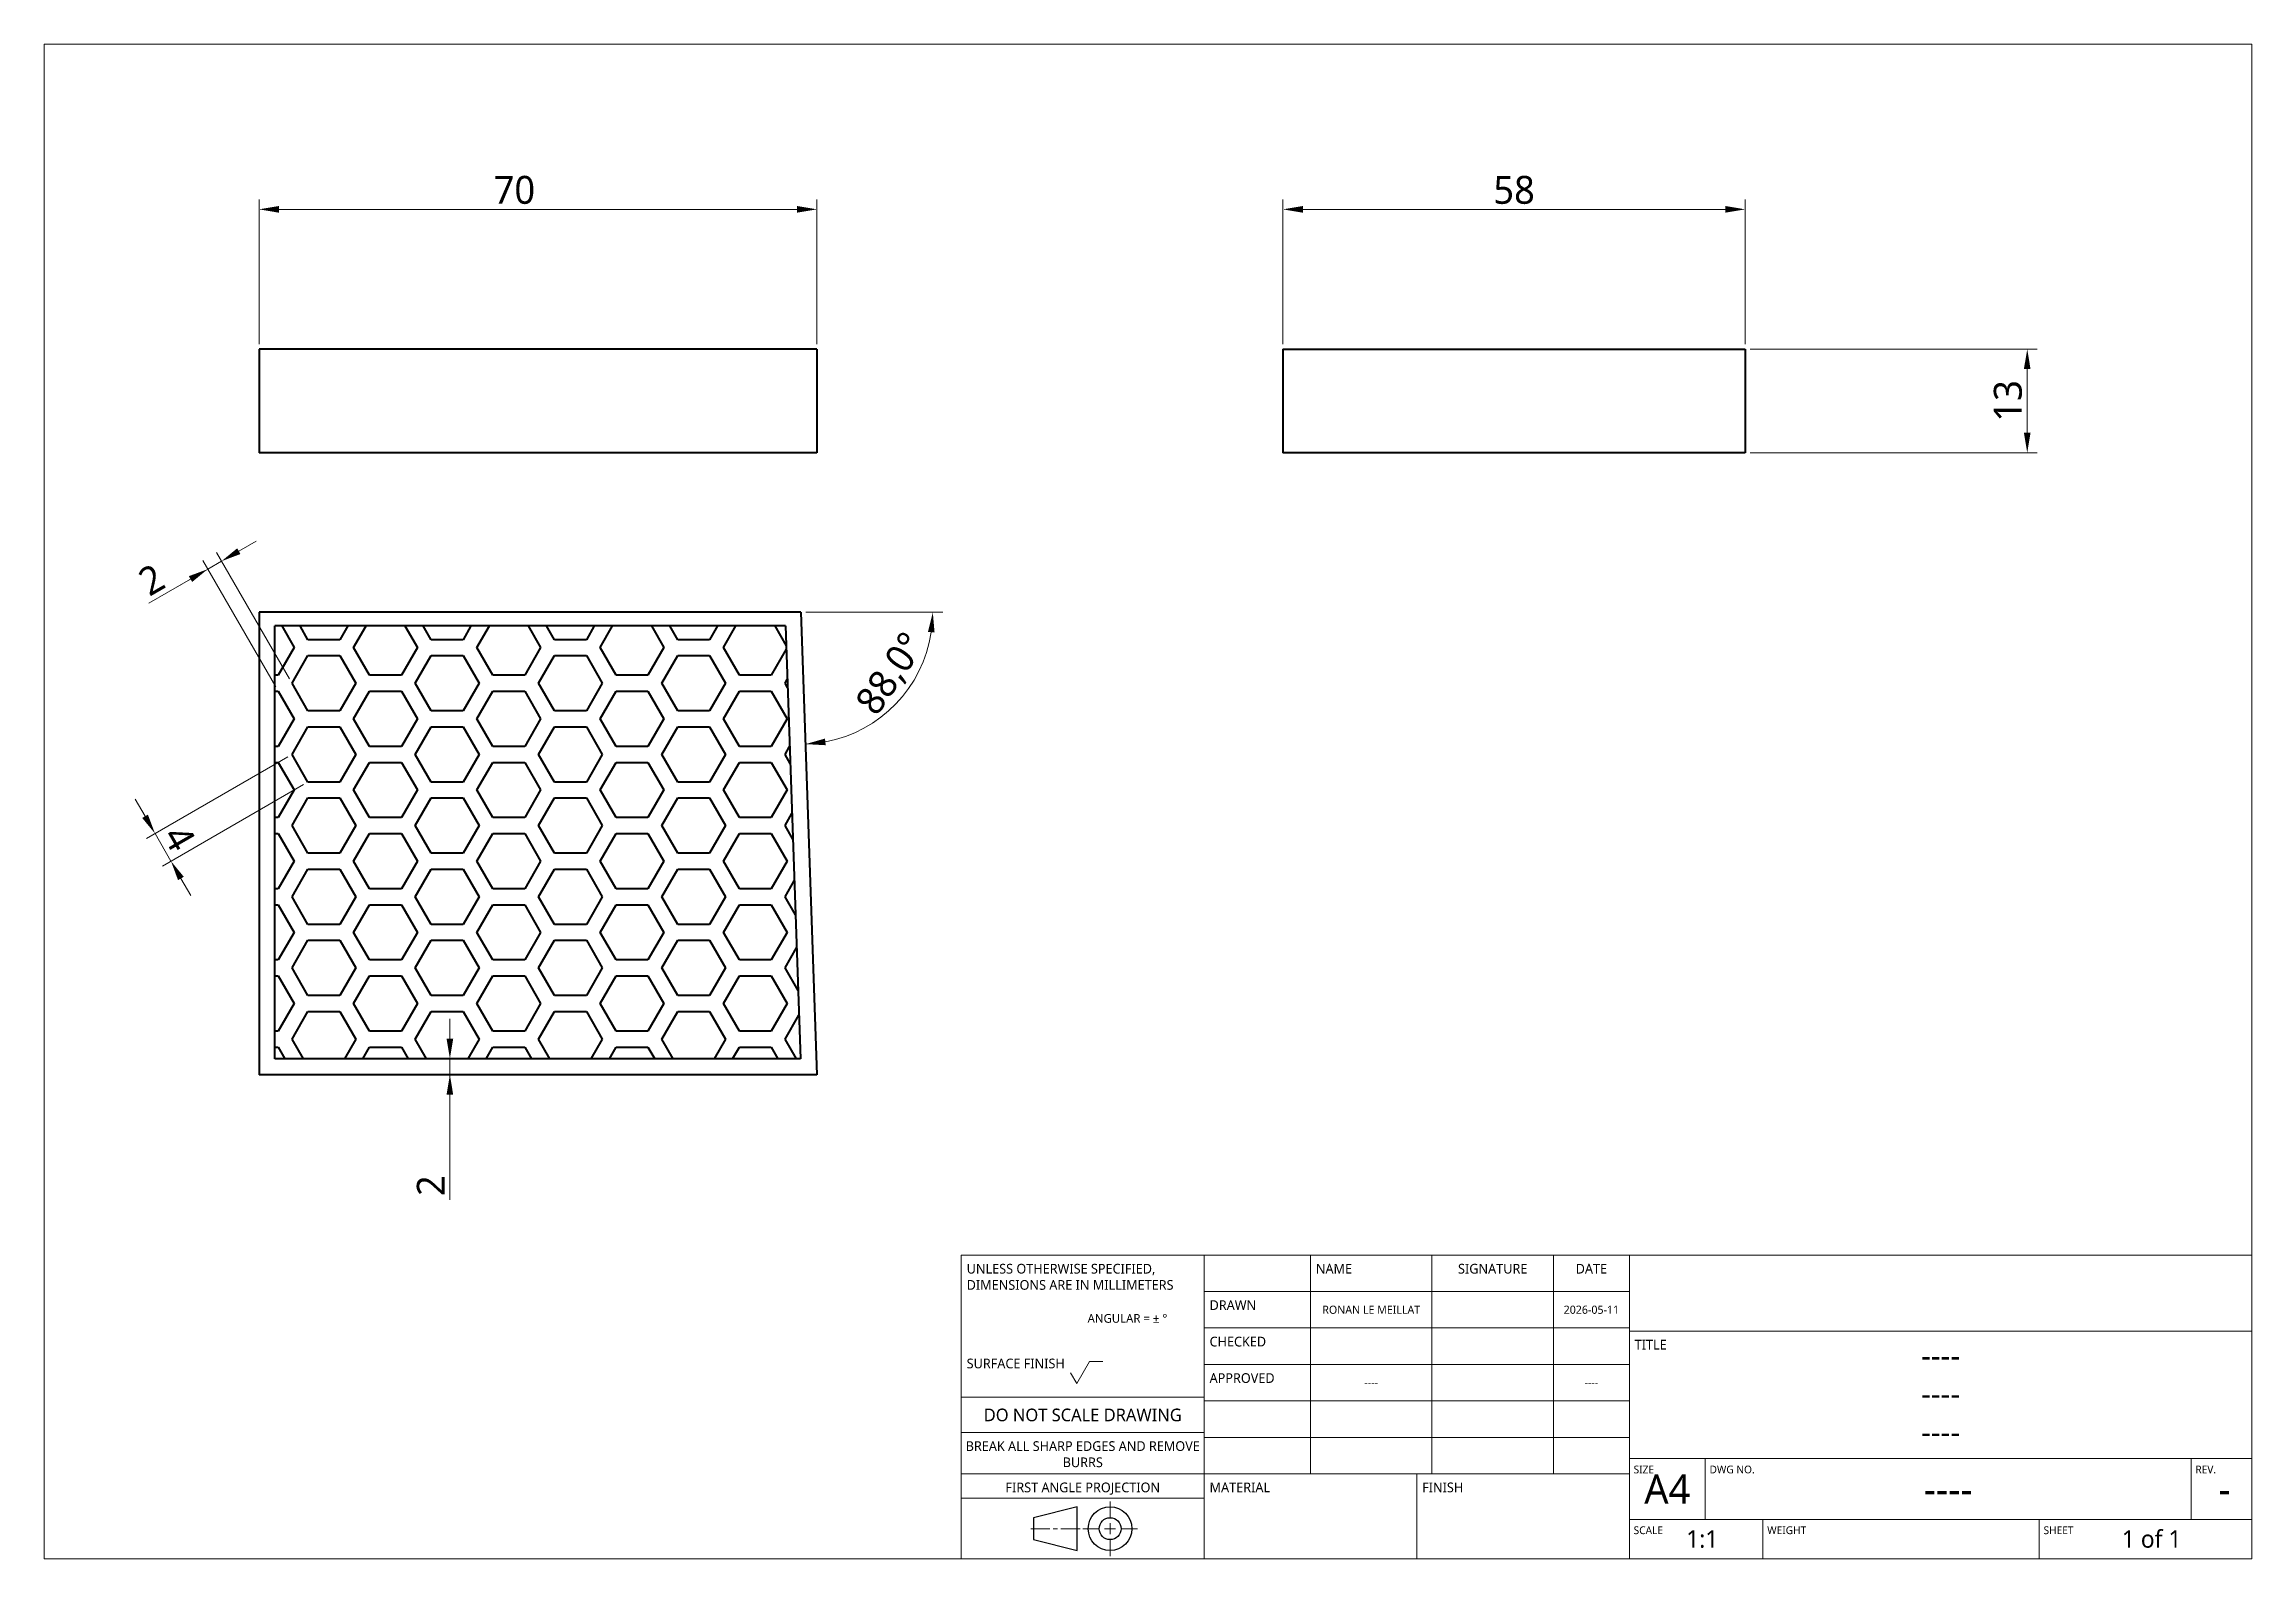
# Model space of a CAD drawing. Header units: millimetres. Extents: x 20 to 297, y 10 to 200.
import ezdxf

# ---------------------------------------------------------------- set-up
doc = ezdxf.new("R2010")
doc.units = ezdxf.units.MM
doc.header["$LTSCALE"] = 12.7
doc.header["$MEASUREMENT"] = 0
doc.header["$PDMODE"] = 33
doc.header["$PDSIZE"] = 1
for name, color, linetype, lineweight in [('ANNOTATION_TEXT', 7, 'Continuous', 25), ('BORDER_FRAME', 7, 'Continuous', 15), ('TITLE_BLOCK', 7, 'Continuous', 15), ('Visible', 7, 'Continuous', 40)]:
    doc.layers.add(name, color=color, linetype=linetype, lineweight=lineweight)
doc.styles.add('Onshape-Standard', font='NotoSans-Regular.ttf')
doc.styles.add('Onshape-Standard-Dimension', font='')
doc.styles.add('Onshape-Standard-Fields', font='')
doc.styles.get('Onshape-Standard-Dimension').set_extended_font_data('Noto Sans')
doc.styles.get('Onshape-Standard-Fields').set_extended_font_data('Noto Sans')
doc.dimstyles.new('Onshape-ISO-25$0', dxfattribs={"dimtxt": 3.5, "dimasz": 2.5, "dimexe": 1.25, "dimexo": 0.625, "dimtad": 1, "dimtxsty": 'Onshape-Standard-Dimension', "dimcen": 2.5, "dimclrd": 7, "dimclre": 7, "dimclrt": 7, "dimadec": 1, "dimazin": 0, "dimtfac": 1, "dimtmove": 0, "dimatfit": 3, "dimfxl": 1, "dimlwd": 13, "dimlwe": 13, "dimarcsym": 0})
doc.dimstyles.new('Onshape-ISO-25$2', dxfattribs={"dimtxt": 3.5, "dimasz": 2.5, "dimexe": 1.25, "dimexo": 0.625, "dimtad": 1, "dimtxsty": 'Onshape-Standard-Dimension', "dimcen": 2.5, "dimclrd": 7, "dimclre": 7, "dimclrt": 7, "dimadec": 1, "dimazin": 0, "dimtfac": 1, "dimtmove": 0, "dimatfit": 3, "dimfxl": 1, "dimlwd": 13, "dimlwe": 13, "dimarcsym": 0})

# ---------------------------------------------------------------- blocks, each defined once
blk = doc.blocks.new('*D1')
at = {"layer": 'ANNOTATION_TEXT', "color": 7, "lineweight": 13}
for p, q in [((46.96, 162.37), (46.96, 180.53)), ((116.96, 162.37), (116.96, 180.53)), ((114.46, 179.28), (49.46, 179.28))]:
    blk.add_line(p, q, dxfattribs=at)
at = {"layer": 'ANNOTATION_TEXT', "color": 7}
for points in [[(49.46, 179.7), (49.46, 178.86), (46.96, 179.28)], [(114.46, 178.86), (114.46, 179.7), (116.96, 179.28)]]:
    blk.add_solid(points, dxfattribs=at)
at = {"layer": 'Defpoints', "color": 0}
for p in [(46.96, 179.28), (46.96, 179.28), (46.96, 161.75), (116.96, 161.75)]:
    blk.add_point(p, dxfattribs=at)
at = {"layer": 'ANNOTATION_TEXT', "color": 7, "insert": (79, 181.7), "char_height": 3.5, "attachment_point": 5, "style": 'Onshape-Standard-Dimension'}
blk.add_mtext('70', dxfattribs=at)
blk = doc.blocks.new('*D2')
at = {"layer": 'ANNOTATION_TEXT', "color": 7, "lineweight": 13}
for p, q in [((175.43, 162.37), (175.43, 180.53)), ((233.43, 162.37), (233.43, 180.53)), ((177.93, 179.28), (230.93, 179.28))]:
    blk.add_line(p, q, dxfattribs=at)
at = {"layer": 'ANNOTATION_TEXT', "color": 7}
for points in [[(177.93, 179.7), (177.93, 178.86), (175.43, 179.28)], [(230.93, 178.86), (230.93, 179.7), (233.43, 179.28)]]:
    blk.add_solid(points, dxfattribs=at)
at = {"layer": 'Defpoints', "color": 0}
for p in [(233.43, 179.28), (233.43, 179.28), (175.43, 161.75), (233.43, 161.75)]:
    blk.add_point(p, dxfattribs=at)
at = {"layer": 'ANNOTATION_TEXT', "color": 7, "insert": (204.43, 181.7), "char_height": 3.5, "attachment_point": 5, "style": 'Onshape-Standard-Dimension'}
blk.add_mtext('58', dxfattribs=at)
blk = doc.blocks.new('*D3')
at = {"layer": 'ANNOTATION_TEXT', "color": 7, "lineweight": 13}
for p, q in [((234.06, 161.75), (270.07, 161.75)), ((268.82, 159.25), (268.82, 151.25)), ((234.06, 148.75), (270.07, 148.75))]:
    blk.add_line(p, q, dxfattribs=at)
at = {"layer": 'ANNOTATION_TEXT', "color": 7}
for points in [[(269.23, 159.25), (268.4, 159.25), (268.82, 161.75)], [(268.4, 151.25), (269.23, 151.25), (268.82, 148.75)]]:
    blk.add_solid(points, dxfattribs=at)
at = {"layer": 'Defpoints', "color": 0}
for p in [(233.43, 161.75), (233.43, 148.75), (268.82, 148.75), (268.82, 148.75)]:
    blk.add_point(p, dxfattribs=at)
at = {"layer": 'ANNOTATION_TEXT', "color": 7, "insert": (266.4, 155.25), "char_height": 3.5, "attachment_point": 5, "rotation": 90, "style": 'Onshape-Standard-Dimension'}
blk.add_mtext('13', dxfattribs=at)
blk = doc.blocks.new('*D4')
at = {"layer": 'ANNOTATION_TEXT', "color": 7, "lineweight": 13}
blk.add_line((115.58, 128.73), (132.75, 128.73), dxfattribs=at)
blk.add_arc((114.96, 128.73), 16.54, 280.6441, 351.3309, dxfattribs=at)
at = {"layer": 'ANNOTATION_TEXT', "color": 7}
for points in [[(131.72, 126.21), (130.89, 126.27), (131.5, 128.73)], [(117.97, 112.89), (118.06, 112.06), (115.53, 112.2)]]:
    blk.add_solid(points, dxfattribs=at)
at = {"layer": 'Defpoints', "color": 0}
for p in [(46.96, 128.73), (114.96, 128.73), (114.96, 128.73), (123.55, 114.6), (116.96, 70.73)]:
    blk.add_point(p, dxfattribs=at)
at = {"layer": 'ANNOTATION_TEXT', "color": 7, "insert": (126.37, 120.92), "char_height": 3.5, "attachment_point": 5, "rotation": 55.6275, "style": 'Onshape-Standard-Dimension'}
blk.add_mtext('88,0%%d', dxfattribs=at)
blk = doc.blocks.new('*D5')
at = {"layer": 'ANNOTATION_TEXT', "color": 7, "lineweight": 13}
for p, q in [((50.56, 110.6), (32.83, 100.36)), ((32.66, 103.15), (31.41, 105.31)), ((52.56, 107.13), (34.83, 96.89)), ((35.91, 97.52), (33.91, 100.98)), ((37.16, 95.35), (38.41, 93.19))]:
    blk.add_line(p, q, dxfattribs=at)
at = {"layer": 'ANNOTATION_TEXT', "color": 7}
for points in [[(32.3, 102.94), (33.02, 103.35), (33.91, 100.98)], [(37.52, 95.56), (36.8, 95.14), (35.91, 97.52)]]:
    blk.add_solid(points, dxfattribs=at)
at = {"layer": 'Defpoints', "color": 0}
for p in [(51.1, 110.91), (53.1, 107.44), (33.91, 100.98), (33.91, 100.98)]:
    blk.add_point(p, dxfattribs=at)
at = {"layer": 'ANNOTATION_TEXT', "color": 7, "insert": (36.97, 100.44), "char_height": 3.5, "attachment_point": 5, "rotation": 300, "style": 'Onshape-Standard-Dimension'}
blk.add_mtext('4', dxfattribs=at)
blk = doc.blocks.new('*D6')
at = {"layer": 'ANNOTATION_TEXT', "color": 7, "lineweight": 13}
for p, q in [((50.79, 120.38), (41.63, 136.23)), ((44.42, 136.4), (46.59, 137.65)), ((40.53, 134.15), (33.12, 129.87)), ((49.06, 119.38), (39.9, 135.23)), ((42.26, 135.15), (40.53, 134.15)), ((38.36, 132.9), (36.2, 131.65))]:
    blk.add_line(p, q, dxfattribs=at)
at = {"layer": 'ANNOTATION_TEXT', "color": 7}
for points in [[(44.22, 136.76), (44.63, 136.04), (42.26, 135.15)], [(38.57, 132.54), (38.15, 133.26), (40.53, 134.15)]]:
    blk.add_solid(points, dxfattribs=at)
at = {"layer": 'Defpoints', "color": 0}
for p in [(40.53, 134.15), (40.53, 134.15), (51.1, 119.84), (49.37, 118.84)]:
    blk.add_point(p, dxfattribs=at)
at = {"layer": 'ANNOTATION_TEXT', "color": 7, "insert": (33.46, 132.83), "char_height": 3.5, "attachment_point": 5, "rotation": 30, "style": 'Onshape-Standard-Dimension'}
blk.add_mtext('2', dxfattribs=at)
blk = doc.blocks.new('*D7')
at = {"layer": 'ANNOTATION_TEXT', "color": 7, "lineweight": 13}
for p, q in [((70.91, 75.23), (70.91, 77.73)), ((70.28, 72.73), (69.66, 72.73)), ((70.91, 72.73), (70.91, 70.73)), ((70.28, 70.73), (69.66, 70.73)), ((70.91, 70.73), (70.91, 55.03)), ((70.91, 68.23), (70.91, 65.73))]:
    blk.add_line(p, q, dxfattribs=at)
at = {"layer": 'ANNOTATION_TEXT', "color": 7}
for points in [[(70.49, 75.23), (71.32, 75.23), (70.91, 72.73)], [(71.32, 68.23), (70.49, 68.23), (70.91, 70.73)]]:
    blk.add_solid(points, dxfattribs=at)
at = {"layer": 'Defpoints', "color": 0}
for p in [(70.91, 72.73), (70.91, 70.73), (70.91, 70.73), (70.91, 70.73)]:
    blk.add_point(p, dxfattribs=at)
at = {"layer": 'ANNOTATION_TEXT', "color": 7, "insert": (68.51, 56.81), "char_height": 3.5, "attachment_point": 5, "rotation": 90, "style": 'Onshape-Standard-Dimension'}
blk.add_mtext('2', dxfattribs=at)

msp = doc.modelspace()

# ---------------------------------------------------------------- linework, layer by layer
at = {"layer": 'BORDER_FRAME'}
for p, q in [((20, 10), (20, 200)), ((20, 200), (297, 200)), ((297, 200), (297, 10)), ((297, 10), (20, 10))]:
    msp.add_line(p, q, dxfattribs=at)
at = {"layer": 'TITLE_BLOCK'}
for p, q in [((135.075, 10), (135.075, 48.1)), ((135.075, 48.1), (165.555, 48.1)), ((165.555, 10), (165.555, 48.1)), ((165.555, 48.1), (218.895, 48.1)), ((178.89, 20.668), (178.89, 48.1)), ((194.13, 20.668), (194.13, 48.1)), ((209.37, 20.668), (209.37, 48.1)), ((218.895, 10), (218.895, 48.1)), ((218.895, 48.1), (297, 48.1)), ((165.555, 43.528), (218.895, 43.528)), ((165.555, 38.956), (218.895, 38.956)), ((218.895, 38.575), (297, 38.575)), ((148.791, 33.317), (149.553, 31.997)), ((149.553, 31.997), (151.153, 34.769)), ((151.153, 34.769), (152.83, 34.769)), ((165.555, 34.384), (218.895, 34.384)), ((135.075, 30.269), (165.555, 30.269)), ((165.555, 29.812), (218.895, 29.812)), ((135.075, 25.85), (165.555, 25.85)), ((165.555, 25.24), (218.895, 25.24)), ((218.895, 22.573), (297, 22.573)), ((228.42, 14.953), (228.42, 22.573)), ((289.38, 14.953), (289.38, 22.573)), ((135.075, 20.668), (165.555, 20.668)), ((165.555, 20.668), (218.895, 20.668)), ((192.225, 10), (192.225, 20.668)), ((135.075, 17.62), (165.555, 17.62)), ((218.895, 14.953), (297, 14.953)), ((235.659, 10), (235.659, 14.953)), ((270.33, 10), (270.33, 14.953)), ((135.075, 10), (165.555, 10))]:
    msp.add_line(p, q, dxfattribs=at)
at = {"layer": 'TITLE_BLOCK', "lineweight": 15}
for p, q in [((153.744, 15.151), (153.744, 17.209)), ((153.744, 14.465), (153.744, 13.094)), ((146.2, 13.78), (143.8, 13.78)), ((147.16, 13.78), (146.612, 13.78)), ((147.572, 13.78), (149.972, 13.78)), ((152.372, 13.78), (150.315, 13.78)), ((154.43, 13.78), (153.058, 13.78)), ((153.744, 12.408), (153.744, 10.351)), ((155.116, 13.78), (157.173, 13.78))]:
    msp.add_line(p, q, dxfattribs=at)
at = {"layer": 'TITLE_BLOCK', "lineweight": 30}
for p, q in [((149.629, 16.523), (144.143, 15.151)), ((144.143, 15.151), (144.143, 12.408)), ((149.629, 11.036), (149.629, 16.523)), ((144.143, 12.408), (149.629, 11.036))]:
    msp.add_line(p, q, dxfattribs=at)
for radius in [2.743, 1.372]:
    msp.add_circle((153.744, 13.78), radius, dxfattribs=at)
at = {"layer": 'Visible'}
for p, q in [((116.958, 161.749), (46.958, 161.749)), ((46.958, 161.749), (46.958, 148.749)), ((116.958, 161.749), (116.958, 148.749)), ((175.432, 161.749), (233.432, 161.749)), ((175.432, 161.749), (175.432, 148.749)), ((233.432, 161.749), (233.432, 148.749)), ((116.958, 148.749), (46.958, 148.749)), ((233.432, 148.749), (175.432, 148.749)), ((114.958, 128.731), (46.958, 128.731)), ((46.958, 128.731), (46.958, 70.731)), ((114.958, 128.731), (116.958, 70.731)), ((48.958, 72.731), (48.958, 127.016)), ((113.016, 127.016), (48.958, 127.016)), ((49.801, 127.016), (51.369, 124.3)), ((53.101, 125.3), (52.111, 127.016)), ((57.101, 125.3), (53.101, 125.3)), ((58.092, 127.016), (57.101, 125.3)), ((58.833, 124.3), (60.401, 127.016)), ((65.266, 127.016), (66.833, 124.3)), ((68.565, 125.3), (67.575, 127.016)), ((72.565, 125.3), (68.565, 125.3)), ((73.556, 127.016), (72.565, 125.3)), ((74.297, 124.3), (75.865, 127.016)), ((80.73, 127.016), (82.297, 124.3)), ((84.029, 125.3), (83.039, 127.016)), ((88.029, 125.3), (84.029, 125.3)), ((89.02, 127.016), (88.029, 125.3)), ((89.762, 124.3), (91.329, 127.016)), ((96.194, 127.016), (97.762, 124.3)), ((99.494, 125.3), (98.503, 127.016)), ((103.494, 125.3), (99.494, 125.3)), ((104.484, 127.016), (103.494, 125.3)), ((105.226, 124.3), (106.793, 127.016)), ((111.658, 127.016), (113.102, 124.514)), ((113.016, 127.016), (114.888, 72.731)), ((51.369, 124.3), (49.369, 120.836)), ((51.101, 119.836), (53.101, 123.3)), ((53.101, 123.3), (57.101, 123.3)), ((57.101, 123.3), (59.101, 119.836)), ((60.833, 120.836), (58.833, 124.3)), ((66.833, 124.3), (64.833, 120.836)), ((66.565, 119.836), (68.565, 123.3)), ((68.565, 123.3), (72.565, 123.3)), ((72.565, 123.3), (74.565, 119.836)), ((76.297, 120.836), (74.297, 124.3)), ((82.297, 124.3), (80.297, 120.836)), ((82.029, 119.836), (84.029, 123.3)), ((84.029, 123.3), (88.029, 123.3)), ((88.029, 123.3), (90.029, 119.836)), ((91.762, 120.836), (89.762, 124.3)), ((97.762, 124.3), (95.762, 120.836)), ((97.494, 119.836), (99.494, 123.3)), ((99.494, 123.3), (103.494, 123.3)), ((103.494, 123.3), (105.494, 119.836)), ((107.226, 120.836), (105.226, 124.3)), ((113.116, 124.11), (111.226, 120.836)), ((49.369, 120.836), (48.958, 120.836)), ((53.101, 116.372), (51.101, 119.836)), ((59.101, 119.836), (57.101, 116.372)), ((64.833, 120.836), (60.833, 120.836)), ((68.565, 116.372), (66.565, 119.836)), ((74.565, 119.836), (72.565, 116.372)), ((80.297, 120.836), (76.297, 120.836)), ((84.029, 116.372), (82.029, 119.836)), ((90.029, 119.836), (88.029, 116.372)), ((95.762, 120.836), (91.762, 120.836)), ((99.494, 116.372), (97.494, 119.836)), ((105.494, 119.836), (103.494, 116.372)), ((111.226, 120.836), (107.226, 120.836)), ((112.958, 119.836), (113.246, 120.335)), ((113.283, 119.273), (112.958, 119.836)), ((48.958, 118.836), (49.369, 118.836)), ((49.369, 118.836), (51.369, 115.372)), ((57.101, 116.372), (53.101, 116.372)), ((58.833, 115.372), (60.833, 118.836)), ((60.833, 118.836), (64.833, 118.836)), ((64.833, 118.836), (66.833, 115.372)), ((72.565, 116.372), (68.565, 116.372)), ((74.297, 115.372), (76.297, 118.836)), ((76.297, 118.836), (80.297, 118.836)), ((80.297, 118.836), (82.297, 115.372)), ((88.029, 116.372), (84.029, 116.372)), ((89.762, 115.372), (91.762, 118.836)), ((91.762, 118.836), (95.762, 118.836)), ((95.762, 118.836), (97.762, 115.372)), ((103.494, 116.372), (99.494, 116.372)), ((105.226, 115.372), (107.226, 118.836)), ((107.226, 118.836), (111.226, 118.836)), ((111.226, 118.836), (113.226, 115.372)), ((51.369, 115.372), (49.369, 111.908)), ((51.101, 110.908), (53.101, 114.372)), ((53.101, 114.372), (57.101, 114.372)), ((57.101, 114.372), (59.101, 110.908)), ((60.833, 111.908), (58.833, 115.372)), ((66.833, 115.372), (64.833, 111.908)), ((66.565, 110.908), (68.565, 114.372)), ((68.565, 114.372), (72.565, 114.372)), ((72.565, 114.372), (74.565, 110.908)), ((76.297, 111.908), (74.297, 115.372)), ((82.297, 115.372), (80.297, 111.908)), ((82.029, 110.908), (84.029, 114.372)), ((84.029, 114.372), (88.029, 114.372)), ((88.029, 114.372), (90.029, 110.908)), ((91.762, 111.908), (89.762, 115.372)), ((97.762, 115.372), (95.762, 111.908)), ((97.494, 110.908), (99.494, 114.372)), ((99.494, 114.372), (103.494, 114.372)), ((103.494, 114.372), (105.494, 110.908)), ((107.226, 111.908), (105.226, 115.372)), ((113.226, 115.372), (111.226, 111.908)), ((49.369, 111.908), (48.958, 111.908)), ((53.101, 107.444), (51.101, 110.908)), ((59.101, 110.908), (57.101, 107.444)), ((64.833, 111.908), (60.833, 111.908)), ((68.565, 107.444), (66.565, 110.908)), ((74.565, 110.908), (72.565, 107.444)), ((80.297, 111.908), (76.297, 111.908)), ((84.029, 107.444), (82.029, 110.908)), ((90.029, 110.908), (88.029, 107.444)), ((95.762, 111.908), (91.762, 111.908)), ((99.494, 107.444), (97.494, 110.908)), ((105.494, 110.908), (103.494, 107.444)), ((111.226, 111.908), (107.226, 111.908)), ((112.958, 110.908), (113.537, 111.91)), ((113.61, 109.778), (112.958, 110.908)), ((48.958, 109.908), (49.369, 109.908)), ((49.369, 109.908), (51.369, 106.444)), ((58.833, 106.444), (60.833, 109.908)), ((60.833, 109.908), (64.833, 109.908)), ((64.833, 109.908), (66.833, 106.444)), ((74.297, 106.444), (76.297, 109.908)), ((76.297, 109.908), (80.297, 109.908)), ((80.297, 109.908), (82.297, 106.444)), ((89.762, 106.444), (91.762, 109.908)), ((91.762, 109.908), (95.762, 109.908)), ((95.762, 109.908), (97.762, 106.444)), ((105.226, 106.444), (107.226, 109.908)), ((107.226, 109.908), (111.226, 109.908)), ((111.226, 109.908), (113.226, 106.444)), ((51.369, 106.444), (49.369, 102.98)), ((51.101, 101.98), (53.101, 105.444)), ((57.101, 107.444), (53.101, 107.444)), ((53.101, 105.444), (57.101, 105.444)), ((57.101, 105.444), (59.101, 101.98)), ((60.833, 102.98), (58.833, 106.444)), ((66.833, 106.444), (64.833, 102.98)), ((66.565, 101.98), (68.565, 105.444)), ((72.565, 107.444), (68.565, 107.444)), ((68.565, 105.444), (72.565, 105.444)), ((72.565, 105.444), (74.565, 101.98)), ((76.297, 102.98), (74.297, 106.444)), ((82.297, 106.444), (80.297, 102.98)), ((82.029, 101.98), (84.029, 105.444)), ((88.029, 107.444), (84.029, 107.444)), ((84.029, 105.444), (88.029, 105.444)), ((88.029, 105.444), (90.029, 101.98)), ((91.762, 102.98), (89.762, 106.444)), ((97.762, 106.444), (95.762, 102.98)), ((97.494, 101.98), (99.494, 105.444)), ((103.494, 107.444), (99.494, 107.444)), ((99.494, 105.444), (103.494, 105.444)), ((103.494, 105.444), (105.494, 101.98)), ((107.226, 102.98), (105.226, 106.444)), ((113.226, 106.444), (111.226, 102.98)), ((49.369, 102.98), (48.958, 102.98)), ((64.833, 102.98), (60.833, 102.98)), ((80.297, 102.98), (76.297, 102.98)), ((95.762, 102.98), (91.762, 102.98)), ((111.226, 102.98), (107.226, 102.98)), ((112.958, 101.98), (113.827, 103.485)), ((48.958, 100.98), (49.369, 100.98)), ((49.369, 100.98), (51.369, 97.516)), ((53.101, 98.516), (51.101, 101.98)), ((59.101, 101.98), (57.101, 98.516)), ((58.833, 97.516), (60.833, 100.98)), ((60.833, 100.98), (64.833, 100.98)), ((64.833, 100.98), (66.833, 97.516)), ((68.565, 98.516), (66.565, 101.98)), ((74.565, 101.98), (72.565, 98.516)), ((74.297, 97.516), (76.297, 100.98)), ((76.297, 100.98), (80.297, 100.98)), ((80.297, 100.98), (82.297, 97.516)), ((84.029, 98.516), (82.029, 101.98)), ((90.029, 101.98), (88.029, 98.516)), ((89.762, 97.516), (91.762, 100.98)), ((91.762, 100.98), (95.762, 100.98)), ((95.762, 100.98), (97.762, 97.516)), ((99.494, 98.516), (97.494, 101.98)), ((105.494, 101.98), (103.494, 98.516)), ((105.226, 97.516), (107.226, 100.98)), ((107.226, 100.98), (111.226, 100.98)), ((111.226, 100.98), (113.226, 97.516)), ((113.937, 100.283), (112.958, 101.98)), ((51.369, 97.516), (49.369, 94.051)), ((57.101, 98.516), (53.101, 98.516)), ((60.833, 94.051), (58.833, 97.516)), ((66.833, 97.516), (64.833, 94.051)), ((72.565, 98.516), (68.565, 98.516)), ((76.297, 94.051), (74.297, 97.516)), ((82.297, 97.516), (80.297, 94.051)), ((88.029, 98.516), (84.029, 98.516)), ((91.762, 94.051), (89.762, 97.516)), ((97.762, 97.516), (95.762, 94.051)), ((103.494, 98.516), (99.494, 98.516)), ((107.226, 94.051), (105.226, 97.516)), ((113.226, 97.516), (111.226, 94.051)), ((51.101, 93.051), (53.101, 96.516)), ((53.101, 96.516), (57.101, 96.516)), ((57.101, 96.516), (59.101, 93.051)), ((66.565, 93.051), (68.565, 96.516)), ((68.565, 96.516), (72.565, 96.516)), ((72.565, 96.516), (74.565, 93.051)), ((82.029, 93.051), (84.029, 96.516)), ((84.029, 96.516), (88.029, 96.516)), ((88.029, 96.516), (90.029, 93.051)), ((97.494, 93.051), (99.494, 96.516)), ((99.494, 96.516), (103.494, 96.516)), ((103.494, 96.516), (105.494, 93.051)), ((112.958, 93.051), (114.118, 95.06)), ((49.369, 94.051), (48.958, 94.051)), ((48.958, 92.051), (49.369, 92.051)), ((49.369, 92.051), (51.369, 88.587)), ((53.101, 89.587), (51.101, 93.051)), ((59.101, 93.051), (57.101, 89.587)), ((58.833, 88.587), (60.833, 92.051)), ((64.833, 94.051), (60.833, 94.051)), ((60.833, 92.051), (64.833, 92.051)), ((64.833, 92.051), (66.833, 88.587)), ((68.565, 89.587), (66.565, 93.051)), ((74.565, 93.051), (72.565, 89.587)), ((74.297, 88.587), (76.297, 92.051)), ((80.297, 94.051), (76.297, 94.051)), ((76.297, 92.051), (80.297, 92.051)), ((80.297, 92.051), (82.297, 88.587)), ((84.029, 89.587), (82.029, 93.051)), ((90.029, 93.051), (88.029, 89.587)), ((89.762, 88.587), (91.762, 92.051)), ((95.762, 94.051), (91.762, 94.051)), ((91.762, 92.051), (95.762, 92.051)), ((95.762, 92.051), (97.762, 88.587)), ((99.494, 89.587), (97.494, 93.051)), ((105.494, 93.051), (103.494, 89.587)), ((105.226, 88.587), (107.226, 92.051)), ((111.226, 94.051), (107.226, 94.051)), ((107.226, 92.051), (111.226, 92.051)), ((111.226, 92.051), (113.226, 88.587)), ((114.265, 90.787), (112.958, 93.051)), ((57.101, 89.587), (53.101, 89.587)), ((72.565, 89.587), (68.565, 89.587)), ((88.029, 89.587), (84.029, 89.587)), ((103.494, 89.587), (99.494, 89.587)), ((51.369, 88.587), (49.369, 85.123)), ((51.101, 84.123), (53.101, 87.587)), ((53.101, 87.587), (57.101, 87.587)), ((57.101, 87.587), (59.101, 84.123)), ((60.833, 85.123), (58.833, 88.587)), ((66.833, 88.587), (64.833, 85.123)), ((66.565, 84.123), (68.565, 87.587)), ((68.565, 87.587), (72.565, 87.587)), ((72.565, 87.587), (74.565, 84.123)), ((76.297, 85.123), (74.297, 88.587)), ((82.297, 88.587), (80.297, 85.123)), ((82.029, 84.123), (84.029, 87.587)), ((84.029, 87.587), (88.029, 87.587)), ((88.029, 87.587), (90.029, 84.123)), ((91.762, 85.123), (89.762, 88.587)), ((97.762, 88.587), (95.762, 85.123)), ((97.494, 84.123), (99.494, 87.587)), ((99.494, 87.587), (103.494, 87.587)), ((103.494, 87.587), (105.494, 84.123)), ((107.226, 85.123), (105.226, 88.587)), ((113.226, 88.587), (111.226, 85.123)), ((112.958, 84.123), (114.408, 86.635)), ((49.369, 85.123), (48.958, 85.123)), ((48.958, 83.123), (49.369, 83.123)), ((49.369, 83.123), (51.369, 79.659)), ((53.101, 80.659), (51.101, 84.123)), ((59.101, 84.123), (57.101, 80.659)), ((58.833, 79.659), (60.833, 83.123)), ((64.833, 85.123), (60.833, 85.123)), ((60.833, 83.123), (64.833, 83.123)), ((64.833, 83.123), (66.833, 79.659)), ((68.565, 80.659), (66.565, 84.123)), ((74.565, 84.123), (72.565, 80.659)), ((74.297, 79.659), (76.297, 83.123)), ((80.297, 85.123), (76.297, 85.123)), ((76.297, 83.123), (80.297, 83.123)), ((80.297, 83.123), (82.297, 79.659)), ((84.029, 80.659), (82.029, 84.123)), ((90.029, 84.123), (88.029, 80.659)), ((89.762, 79.659), (91.762, 83.123)), ((95.762, 85.123), (91.762, 85.123)), ((91.762, 83.123), (95.762, 83.123)), ((95.762, 83.123), (97.762, 79.659)), ((99.494, 80.659), (97.494, 84.123)), ((105.494, 84.123), (103.494, 80.659)), ((105.226, 79.659), (107.226, 83.123)), ((111.226, 85.123), (107.226, 85.123)), ((107.226, 83.123), (111.226, 83.123)), ((111.226, 83.123), (113.226, 79.659)), ((114.592, 81.292), (112.958, 84.123)), ((57.101, 80.659), (53.101, 80.659)), ((72.565, 80.659), (68.565, 80.659)), ((88.029, 80.659), (84.029, 80.659)), ((103.494, 80.659), (99.494, 80.659)), ((51.369, 79.659), (49.369, 76.195)), ((51.101, 75.195), (53.101, 78.659)), ((53.101, 78.659), (57.101, 78.659)), ((57.101, 78.659), (59.101, 75.195)), ((60.833, 76.195), (58.833, 79.659)), ((66.833, 79.659), (64.833, 76.195)), ((66.565, 75.195), (68.565, 78.659)), ((68.565, 78.659), (72.565, 78.659)), ((72.565, 78.659), (74.565, 75.195)), ((76.297, 76.195), (74.297, 79.659)), ((82.297, 79.659), (80.297, 76.195)), ((82.029, 75.195), (84.029, 78.659)), ((84.029, 78.659), (88.029, 78.659)), ((88.029, 78.659), (90.029, 75.195)), ((91.762, 76.195), (89.762, 79.659)), ((97.762, 79.659), (95.762, 76.195)), ((97.494, 75.195), (99.494, 78.659)), ((99.494, 78.659), (103.494, 78.659)), ((103.494, 78.659), (105.494, 75.195)), ((107.226, 76.195), (105.226, 79.659)), ((113.226, 79.659), (111.226, 76.195)), ((112.958, 75.195), (114.699, 78.21)), ((49.369, 76.195), (48.958, 76.195)), ((52.524, 72.731), (51.101, 75.195)), ((59.101, 75.195), (57.679, 72.731)), ((64.833, 76.195), (60.833, 76.195)), ((67.988, 72.731), (66.565, 75.195)), ((74.565, 75.195), (73.143, 72.731)), ((80.297, 76.195), (76.297, 76.195)), ((83.452, 72.731), (82.029, 75.195)), ((90.029, 75.195), (88.607, 72.731)), ((95.762, 76.195), (91.762, 76.195)), ((98.916, 72.731), (97.494, 75.195)), ((105.494, 75.195), (104.071, 72.731)), ((111.226, 76.195), (107.226, 76.195)), ((114.38, 72.731), (112.958, 75.195)), ((48.958, 74.195), (49.369, 74.195)), ((114.888, 72.731), (48.958, 72.731)), ((49.369, 74.195), (50.215, 72.731)), ((59.988, 72.731), (60.833, 74.195)), ((60.833, 74.195), (64.833, 74.195)), ((64.833, 74.195), (65.679, 72.731)), ((75.452, 72.731), (76.297, 74.195)), ((76.297, 74.195), (80.297, 74.195)), ((80.297, 74.195), (81.143, 72.731)), ((90.916, 72.731), (91.762, 74.195)), ((91.762, 74.195), (95.762, 74.195)), ((95.762, 74.195), (96.607, 72.731)), ((106.38, 72.731), (107.226, 74.195)), ((107.226, 74.195), (111.226, 74.195)), ((111.226, 74.195), (112.071, 72.731)), ((116.958, 70.731), (46.958, 70.731))]:
    msp.add_line(p, q, dxfattribs=at)

# ---------------------------------------------------------------- texts
at = {"layer": 'TITLE_BLOCK'}
for s, insert, char_height, width, attachment_point, style in [('UNLESS OTHERWISE SPECIFIED, DIMENSIONS ARE IN MILLIMETERS', (135.746, 47.003), 1.2192, 29.8704, 1, 'Onshape-Standard'), ('NAME', (179.561, 47.003), 1.2192, 14.9352, 1, 'Onshape-Standard'), ('SIGNATURE', (201.75, 47.003), 1.2192, 14.9352, 2, 'Onshape-Standard'), ('DATE', (214.132, 47.003), 1.2192, 9.3345, 2, 'Onshape-Standard'), ('DRAWN', (166.226, 42.431), 1.2192, 13.0683, 1, 'Onshape-Standard'), ('RONAN LE MEILLAT', (186.51, 41.242), 1.02413, 15.24, 5, 'Onshape-Standard-Fields'), ('2026-05-11', (214.132, 41.242), 1.0241, 9.525, 5, 'Onshape-Standard-Fields'), ('^JANGULAR = ± °^J', (150.919, 42.54), 1.09728, 14.9352, 1, 'Onshape-Standard'), ('CHECKED', (166.226, 37.859), 1.2192, 13.0683, 1, 'Onshape-Standard'), ('TITLE', (219.566, 37.478), 1.2192, 9.3345, 1, 'Onshape-Standard'), ('SURFACE FINISH', (135.746, 35.116), 1.2192, 14.9352, 1, 'Onshape-Standard'), ('APPROVED', (166.226, 33.287), 1.2192, 13.0683, 1, 'Onshape-Standard'), ('----', (257.947, 35.527), 2.9261, 70.485, 5, 'Onshape-Standard-Fields'), ('----', (186.51, 32.098), 1.0241, 15.24, 5, 'Onshape-Standard-Fields'), ('----', (214.132, 32.098), 1.0241, 9.525, 5, 'Onshape-Standard-Fields'), ('----', (257.947, 30.726), 2.9261, 70.485, 5, 'Onshape-Standard-Fields'), ('DO NOT SCALE DRAWING', (150.315, 28.843), 1.58496, 29.8704, 2, 'Onshape-Standard'), ('----', (257.947, 25.926), 2.9261, 70.485, 5, 'Onshape-Standard-Fields'), ('BREAK ALL SHARP EDGES AND REMOVE BURRS', (150.315, 24.752), 1.2192, 29.8704, 2, 'Onshape-Standard'), ('FIRST ANGLE PROJECTION', (150.315, 19.571), 1.2192, 29.8704, 2, 'Onshape-Standard'), ('MATERIAL', (166.226, 19.571), 1.2192, 26.1366, 1, 'Onshape-Standard'), ('FINISH', (192.896, 19.571), 1.2192, 26.1366, 1, 'Onshape-Standard'), ('SIZE', (219.431, 21.695), 0.9754, 9.3345, 1, 'Onshape-Standard'), ('A4', (223.657, 18.763), 3.6576, 9.525, 5, 'Onshape-Standard-Fields'), ('DWG NO.', (228.956, 21.695), 0.9754, 59.7408, 1, 'Onshape-Standard'), ('REV.', (289.916, 21.695), 0.9754, 7.4676, 1, 'Onshape-Standard'), ('----', (258.9, 18.763), 3.6576, 60.96, 5, 'Onshape-Standard-Fields'), ('-', (293.571, 18.763), 3.658, 6.858, 5, 'Onshape-Standard-Fields'), ('SCALE', (219.431, 14.075), 0.9754, 16.42872, 1, 'Onshape-Standard'), ('WEIGHT', (236.195, 14.075), 0.9754, 33.97758, 1, 'Onshape-Standard'), ('SHEET', (270.866, 14.075), 0.9754, 26.1366, 1, 'Onshape-Standard'), ('1:1', (228.039, 12.476), 2.1946, 15.24, 5, 'Onshape-Standard-Fields'), ('1 of 1', (284.427, 12.476), 2.1946, 25.146, 5, 'Onshape-Standard-Fields')]:
    msp.add_mtext(s, dxfattribs=dict(at, insert=insert, char_height=char_height, width=width, attachment_point=attachment_point, style=style))

# ---------------------------------------------------------------- dimensions: what is measured, and where the dimension line sits
at = {"layer": 'ANNOTATION_TEXT'}
for base, p1, p2, angle, picture, middle, dimtype in [((46.958, 179.281), (116.958, 161.749), (46.958, 161.749), 180, '*D1', (79.002, 179.281), 161), ((233.432, 179.281), (175.432, 161.749, 35), (233.432, 161.749, 35), 0, '*D2', (204.432, 179.281), 161), ((268.818, 148.749), (233.432, 161.749, 35), (233.432, 148.749, 35), 270, '*D3', (268.818, 155.249), 161), ((40.528, 134.15), (51.101, 119.836, -3.5), (49.369, 118.836, -3.5), 30, '*D6', (34.658, 130.761), 160), ((33.908, 100.981), (53.101, 107.444, -3.5), (51.101, 110.908, -3.5), 120, '*D5', (34.908, 99.249), 161), ((70.905, 70.731), (70.905, 72.731, 6.5), (70.905, 70.731, 6.5), 90, '*D7', (70.905, 56.807), 160)]:
    dim = msp.add_linear_dim(base=base, p1=p1, p2=p2, angle=angle, dimstyle='Onshape-ISO-25$0', override={"dimscale": 1, "dimlfac": 1, "dimlunit": 2, "dimpost": '', "dimtp": 0, "dimtm": 0}, dxfattribs=at)
    dim.commit()
    dim.dimension.update_dxf_attribs({"geometry": picture, "text_midpoint": middle, "dimtype": dimtype})
dim = msp.add_angular_dim_2l(base=(123.554, 114.602), line1=((114.958, 128.731, 6.5), (46.958, 128.731, 6.5)), line2=((114.958, 128.731, 6.5), (116.958, 70.731, 6.5)), dimstyle='Onshape-ISO-25$2', override={"dimscale": 1, "dimlfac": 1, "dimlunit": 2, "dimpost": '', "dimtdec": 0}, dxfattribs=at)
dim.commit()
dim.dimension.update_dxf_attribs({"geometry": '*D4', "text_midpoint": (128.608, 119.394), "dimtype": 162})

doc.saveas('drawing.dxf')
